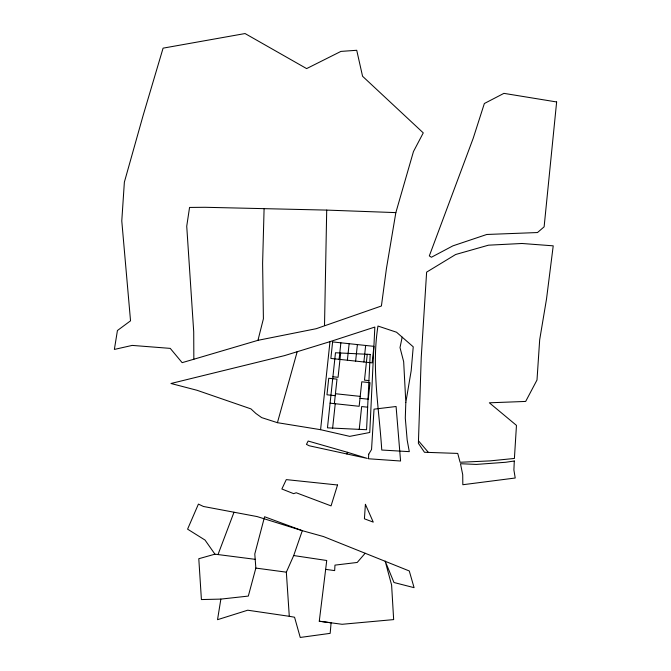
<?xml version="1.0" encoding="UTF-8"?>
<svg xmlns="http://www.w3.org/2000/svg" width="671" height="671" viewBox="0 0 671 671"><rect width="100%" height="100%" fill="white"/><g stroke="black" fill="none" stroke-linecap="round" stroke-linejoin="round"><path stroke-width="1.01" d="M324.512 325.552L326.71 210.098L205.091 207.289L189.558 207.44L186.731 226.236L193.718 331.818L193.844 359.237L182.143 362.659L170.249 348.383L132.204 345.406L114.364 349.432L117.433 330.518L130.535 320.822L121.778 220.918L124.37 182.135L143.191 115.236L163.087 48.153L245.058 33.55L306.63 68.601L340.918 51.407L356.729 50.283L362.566 76.268L423.267 132.892L413.462 151.554L395.848 212.615L386.437 268.509L381.405 306.001L316.242 328.698L257.958 340.323L193.844 359.237M264.089 208.756L262.613 263.217L263.401 318.792L257.958 340.323M405.821 402.491L405.292 418.067L407.188 440.151L409.302 451.65L381.757 450.023C379.132 408.807 371.373 367.28 377.966 326.047L396.544 332.229L413.235 346.823L411.172 370.786L405.821 402.491L403.674 361.736L400.008 347.603L402.172 337.144M418.469 440.839L421.237 357.45L426.622 272.132L455.659 254.502L488.471 245.183L521.979 243.481L553.223 245.838L546.504 299.081L539.685 339.744L537.001 380.004L525.678 401.434L489.344 402.801L516.46 425.38L514.405 458.452L489.889 460.902L460.088 462.26L457.731 453.42L424.466 452.271L418.385 443.305L418.469 440.839L428.417 452.405M320.579 429.683L329.989 341.648L374.837 327.062L369.755 432.485L349.734 436.368L320.579 429.683L277.425 422.68L261.673 417.614L255.877 413.47L250.962 408.891L197.039 390.287L170.979 383.493L284.504 355.622L329.989 341.648M334.368 403.64L336.993 379.157L328.731 378.268L326.962 394.791L335.223 395.672M339.107 359.329L340.876 342.814M332.631 428.09L335.24 403.732M340.667 352.996L338.067 377.303L332.917 376.75M347.368 360.21L349.138 343.695M355.63 361.099L357.391 344.575M363.883 361.979L365.653 345.464M359.228 429.365L361.669 406.559L367.649 407.196M367.255 354.28L364.496 380.13L368.933 380.6M325.661 569.36L326.727 560.495L293.697 555.554L286.349 572.17L289.285 616.305L294.552 617.219L300.239 637.45L330.166 633.357L331.097 622.814L319.27 621.22L325.661 569.36L334.661 570.61L334.972 565.125L357.224 562.457L365.167 553.256L409.276 570.962L414.082 587.662L393.978 582.512L385.162 561.082L391.604 585.028L393.659 619.601L342.067 624.29L319.27 621.22M365.167 553.256L323.481 536.557L302.302 530.677L264.575 516.745L254.787 554.011L255.852 568.077L248.32 596.083L220.86 599.102L217.53 619.685L247.708 610.207L289.285 616.305M277.425 422.68L297.261 351.453M346.899 454.041L347.435 452.288L367.331 458.419L309.272 445.796L306.446 444.37L308.157 441.04L347.435 452.288M293.697 555.554L302.302 530.677L257.085 516.569L203.422 506.471L198.415 504.097L187.586 529.151L205.024 540.054L214.946 554.171L255.542 559.379M218.109 554.296L233.994 512.258M214.946 554.171L198.792 558.725L201.409 599.564L220.86 599.102M326.71 210.098L395.848 212.615M335.433 393.726L360.21 396.376M360 398.322L368.262 399.203L370.031 382.688L361.77 381.799L359.153 406.29L330.09 403.179M255.852 568.077L286.349 572.17M514.296 460.994L513.894 469.968L515.219 478.012L462.822 484.73L462.722 474.733L460.482 463.72L476.326 464.416L505.733 462.269L514.296 460.994M368.715 454.208L368.496 458.771L400.57 461.011L396.083 406.509L374.024 409.167L371.541 449.511L368.715 454.208M370.191 354.422L366.567 429.717L327.456 427.838L335.483 352.753L370.191 354.422M365.401 504.34L364.412 518.809L373.252 522.122L365.401 504.34M556.636 101.958L544.122 226.823L537.496 232.543L486.785 234.473L452.891 245.863L431.411 257.253L429.323 255.903L473.223 138.243L484.361 103.502L503.921 93.361L556.636 101.958M332.615 341.925L330.853 358.448L372.145 362.86L373.915 346.345L332.615 341.925M337.53 484.99L331.055 505.884L296.23 492.766L293.621 493.655L281.87 489L286.282 479.614L337.53 484.99"/></g></svg>
